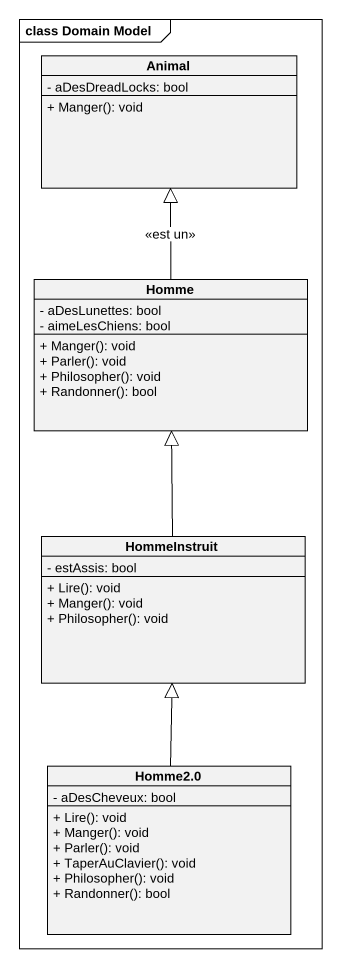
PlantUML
@startuml
mainframe class Domain Model
hide circle
hide empty members
skinparam classAttributeIconSize 0
class Animal {
  - aDesDreadLocks: bool
  + Manger(): void
}
class Homme {
  - aDesLunettes: bool
  - aimeLesChiens: bool
  + Manger(): void
  + Parler(): void
  + Philosopher(): void
  + Randonner(): bool
}
class HommeInstruit {
  - estAssis: bool
  + Lire(): void
  + Manger(): void
  + Philosopher(): void
}
class "Homme2.0" as Homme2_0 {
  - aDesCheveux: bool
  + Lire(): void
  + Manger(): void
  + Parler(): void
  + TaperAuClavier(): void
  + Philosopher(): void
  + Randonner(): bool
}
Homme -up-|> Animal : <<est un>>
HommeInstruit -up-|> Homme
Homme2_0 -up-|> HommeInstruit
@enduml
